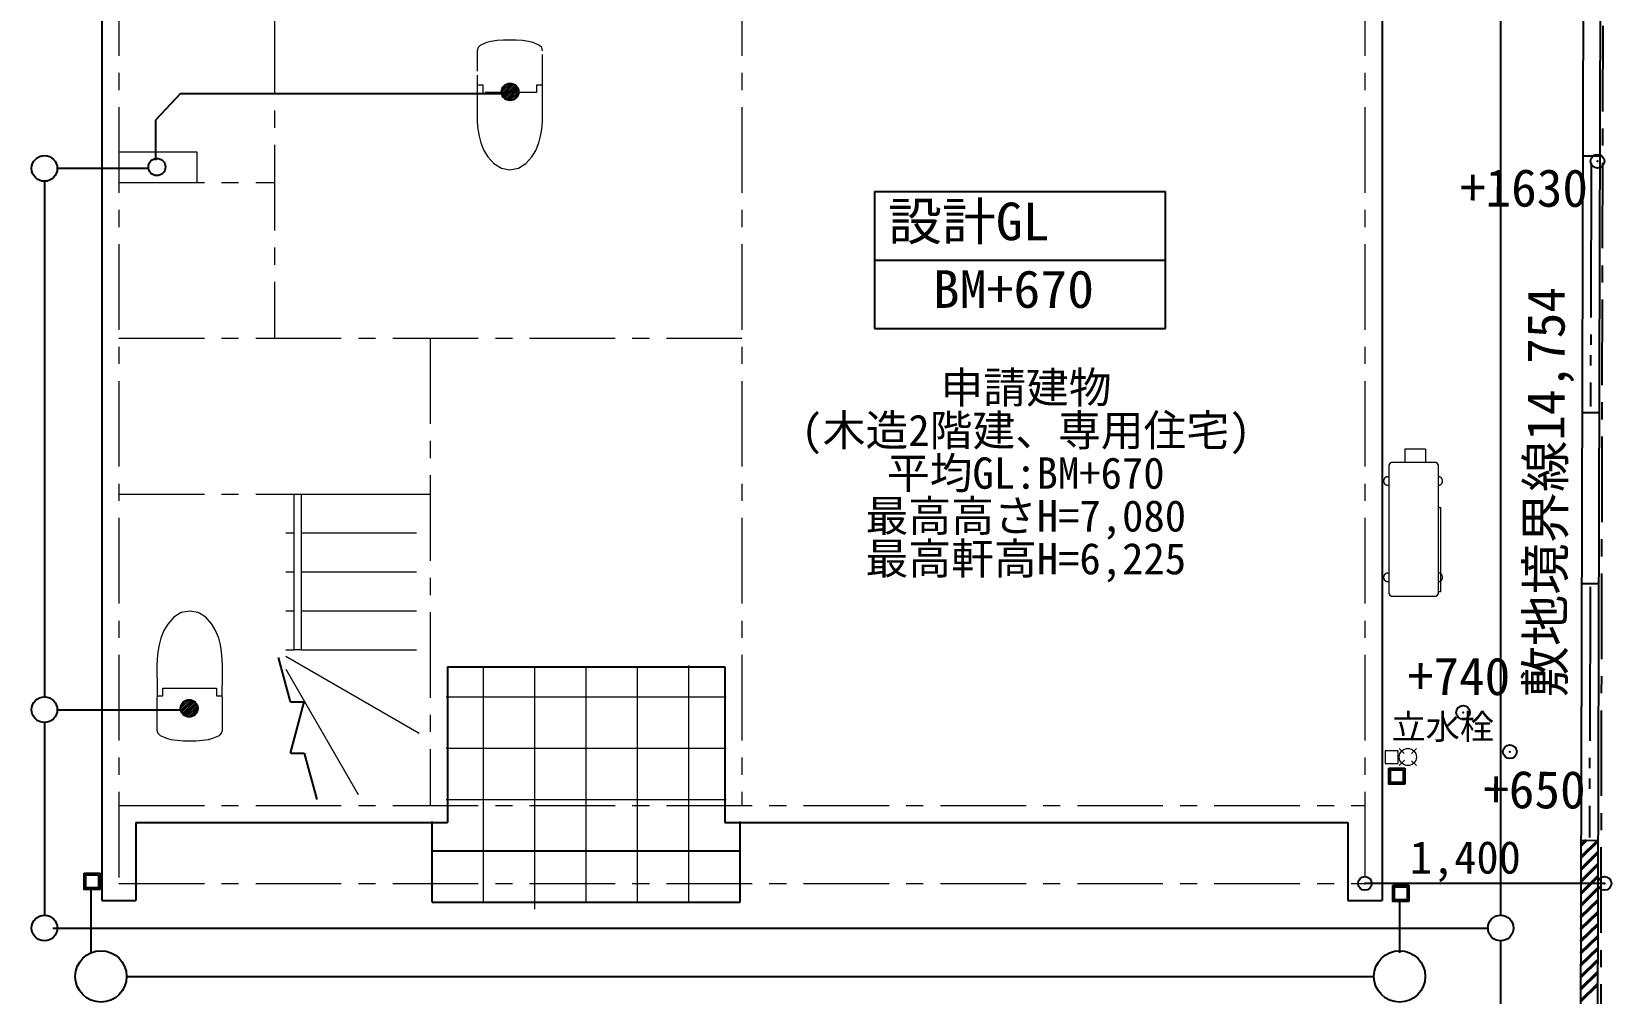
# Model space of a CAD drawing. Units: millimetres at full size, sheet at 1:100. Extents: x -36400 to 32230, y -14845 to 15757.
# Drawn here: x -4070 to 5159, y 174 to 5793 of the extents above; entities that cross this region are included whole.
import ezdxf
from ezdxf.enums import TextEntityAlignment as Align

# ---------------------------------------------------------------- set-up
doc = ezdxf.new("R2010")
doc.units = ezdxf.units.MM
doc.header["$LTSCALE"] = 100
doc.header["$PDMODE"] = 32
doc.header["$PDSIZE"] = 80
for name, pattern in [('CHAIN1', [8, 5, -1, 1, -1]), ('CHAIN2', [12, 9, -1, 1, -1]), ('DASHED1', [1.8, 1.2, -0.6]), ('DOUBLE_CHAIN2', [12.8, 9, -1, 0.6, -0.6, 0.6, -1])]:
    doc.linetypes.add(name, pattern=pattern)
for name, color, linetype, lineweight in [('2-0_補助線', 6, 'CHAIN1', 25), ('2-1_通り芯', 1, 'CHAIN1', 18), ('2-2', 6, 'Continuous', 25), ('2-4', 134, 'Continuous', 25), ('2-6', 4, 'Continuous', 9), ('2-F_寸法・方位', 7, 'Continuous', 25), ('7-7', 7, 'Continuous', 25), ('8-8', 7, 'Continuous', 25), ('8-E', 3, 'Continuous', 40), ('9-0', 2, 'CHAIN2', 9)]:
    doc.layers.add(name, color=color, linetype=linetype, lineweight=lineweight)
doc.layers.add('2-A_文字・面積表', color=7, linetype='Continuous')
doc.layers.add('6-A_文字', color=6, linetype='Continuous')
doc.styles.add('ＭＳ ゴシック', font='')
doc.styles.get('ＭＳ ゴシック').set_extended_font_data('MS Gothic')

msp = doc.modelspace()

# ---------------------------------------------------------------- linework, layer by layer
at = {"layer": '2-0_補助線'}
msp.add_line((5086.6, -5072.6), (5118.8, 9681.5), dxfattribs=at)
at = {"layer": '2-1_通り芯'}
for p, q in [((-3561.1, 8551.5), (-3561.1, 816.5)), ((78.9, 8551.5), (78.9, 1271.5)), ((3718.9, 8551.5), (3718.9, 816.5)), ((-2651.1, 6731.5), (-2651.1, 4001.5)), ((-3561.1, 4911.5), (-2651.1, 4911.5)), ((-3561.1, 4001.5), (78.9, 4001.5)), ((-1741.1, 4001.5), (-1741.1, 1271.5)), ((-3561.1, 3091.5), (-1741.1, 3091.5)), ((-3561.1, 1271.5), (3718.9, 1271.5)), ((-3561.1, 816.5), (3718.9, 816.5))]:
    msp.add_line(p, q, dxfattribs=at)
msp.add_lwpolyline([(-3561.1, 5091.5), (-3106.1, 5091.5), (-3106.1, 4911.5)], dxfattribs=at)
at = {"layer": '2-2'}
for p, q in [((-3661.1, 8651.5), (-3661.1, 716.5)), ((-1641.1, 2081.5), (-21.1, 2081.5)), ((-1641.1, 2081.5), (-1641.1, 1171.5)), ((-21.1, 2081.5), (-21.1, 1171.5)), ((-3461.1, 1171.5), (-1641.1, 1171.5)), ((-3461.1, 1171.5), (-3461.1, 716.5)), ((-21.1, 1171.5), (3618.9, 1171.5)), ((3618.9, 1171.5), (3618.9, 716.5)), ((-3661.1, 716.5), (-3461.1, 716.5)), ((3618.9, 716.5), (3818.9, 716.5))]:
    msp.add_line(p, q, dxfattribs=at)
at = {"layer": '2-2', "color": 4, "lineweight": 9}
for p, q in [((3912.1, 1591.3), (3837.1, 1591.3)), ((3837.1, 1591.3), (3837.1, 1516.3)), ((3912.1, 1516.3), (3912.1, 1591.3)), ((3948.2, 1576), (3919.4, 1604.8)), ((4019.4, 1604.8), (3990.7, 1576.1)), ((3837.1, 1516.3), (3912.1, 1516.3)), ((3950.7, 1536.1), (3919.4, 1504.8)), ((3990.9, 1533.2), (4019.4, 1504.8))]:
    msp.add_line(p, q, dxfattribs=at)
at = {"layer": '2-2'}
msp.add_lwpolyline([(-3661.1, 8651.5), (3818.9, 8651.5), (3818.9, 716.5)], dxfattribs=at)
at = {"layer": '2-2', "color": 4, "lineweight": 9}
msp.add_circle((3969.4, 1554.8), 50, dxfattribs=at)
at = {"layer": '2-4'}
for p, q in [((4511.8, 6820.5), (4511.8, 630.8)), ((-1275.4, 5490.8), (-1325.3, 5440.9)), ((-1262.9, 5489.2), (-1323.8, 5428.3)), ((-1292.7, 5487.7), (-1322.2, 5458.1)), ((-1252.6, 5485.3), (-1319.9, 5418)), ((-1244, 5479.7), (-1314.3, 5409.5)), ((-1236.9, 5472.7), (-1307.3, 5402.3)), ((-1231.2, 5464.3), (-1298.9, 5396.6)), ((-1227.2, 5454.2), (-1288.8, 5392.6)), ((-3200.3, 5432.4), (-3344, 5277.1)), ((-3200.3, 5432.4), (-1322.6, 5432.4)), ((-1225.4, 5441.9), (-1276.4, 5390.8)), ((-1227.8, 5425.3), (-1259.8, 5393.2)), ((-3344, 5042.2), (-3344, 5277.1)), ((-3390.4, 4993.8), (-3920.5, 4993.8)), ((-3995.5, 4918.8), (-3995.5, 1906.2)), ((-3149.9, 1889.5), (-3199.8, 1839.6)), ((-3137.3, 1888), (-3198.2, 1827.1)), ((-3167.2, 1886.4), (-3196.7, 1856.9)), ((-3127.1, 1884.1), (-3194.3, 1816.8)), ((-3118.5, 1878.5), (-3188.8, 1808.2)), ((-3111.4, 1871.5), (-3181.8, 1801.1)), ((-3105.7, 1863.1), (-3173.3, 1795.4)), ((-3101.6, 1853), (-3163.2, 1791.4)), ((-3995.5, 1756.2), (-3995.5, 628.3)), ((-3920.5, 1831.2), (-3197.1, 1831.2)), ((-3099.8, 1840.6), (-3150.9, 1789.6)), ((-3102.3, 1824), (-3134.3, 1792)), ((-3723.7, 776.4), (-3723.7, 411.2)), ((3921.6, 705.8), (3921.6, 411)), ((-3947.4, 555.7), (4443.7, 555.7)), ((4511.8, 481.5), (4511.8, -7970.4)), ((-3509.7, 273.1), (3769.3, 273.1))]:
    msp.add_line(p, q, dxfattribs=at)
at = {"layer": '2-4', "color": 6}
for p, q in [((853, 4858.5), (853, 4458.5)), ((853, 4858.5), (2553, 4858.5)), ((2553, 4458.5), (2553, 4858.5)), ((853, 4458.5), (2553, 4458.5)), ((853, 4458.5), (853, 4058.5)), ((2553, 4058.5), (2553, 4458.5)), ((853, 4058.5), (2553, 4058.5))]:
    msp.add_line(p, q, dxfattribs=at)
at = {"layer": '2-4'}
for centre, radius in [((-1275.3, 5440.8), 50), ((-3995.5, 4993.8), 75), ((-3338.4, 5002.4), 50), ((-3995.5, 1831.2), 75), ((-3149.8, 1839.5), 50), ((-3995.5, 555.8), 75), ((4511.8, 555.8), 75), ((-3665.1, 273.1), 150), ((3921.6, 273.1), 150)]:
    msp.add_circle(centre, radius, dxfattribs=at)
at = {"layer": '2-6'}
for p, q in [((4072.8, 3352.8), (3952.8, 3352.8)), ((3952.8, 3352.8), (3952.8, 3274.8)), ((4072.8, 3352.8), (4072.8, 3274.8)), ((4147.8, 2509.8), (4147.8, 3259.8)), ((3827.8, 3168.2), (3827.8, 3167.5)), ((3852.1, 3142.8), (3858.8, 3142.8)), ((3852.8, 3192.8), (3858.8, 3192.8)), ((4172.8, 3167.5), (4172.8, 3168.2)), ((-2586.1, 3091.5), (-2536.1, 3091.5)), ((-2536.1, 3091.5), (-2496.1, 3091.5)), ((-2536.1, 2181.5), (-2536.1, 3091.5)), ((-2496.1, 3091.5), (-2496.1, 2181.5)), ((-2496.1, 3091.5), (-1821.1, 3091.5)), ((4147.8, 3012.8), (4162.8, 3012.8)), ((4162.8, 2519.8), (4162.8, 3012.8)), ((-2586.1, 2864), (-2536.1, 2864)), ((-2496.1, 2864), (-1821.1, 2864)), ((-2586.1, 2636.5), (-2536.1, 2636.5)), ((-2496.1, 2636.5), (-1821.1, 2636.5)), ((3852.8, 2629.8), (3858.8, 2629.8)), ((3852.1, 2579.8), (3858.8, 2579.8)), ((4162.8, 2519.8), (4147.8, 2519.8)), ((-2586.1, 2409), (-2536.1, 2409)), ((-2496.1, 2409), (-1821.1, 2409)), ((-2586.1, 2181.5), (-2536.1, 2181.5)), ((-2586.1, 2144), (-1806.1, 1693.7)), ((-2496.1, 2181.5), (-2536.1, 2181.5)), ((-2496.1, 2181.5), (-1821.1, 2181.5)), ((-2586.1, 2069), (-2163.3, 1336.5)), ((-1431.1, 706.5), (-1431.1, 2076)), ((-1131.1, 666.5), (-1131.1, 2076)), ((-831.1, 706.5), (-831.1, 2076)), ((-531.1, 706.5), (-531.1, 2076)), ((-231.1, 706.5), (-231.1, 2089)), ((-1648.6, 1906.5), (-13.6, 1906.5)), ((-1648.6, 1606.5), (-13.6, 1606.5)), ((-1648.6, 1306.5), (-13.6, 1306.5))]:
    msp.add_line(p, q, dxfattribs=at)
at = {"layer": '2-6', "color": 7, "lineweight": 25}
for p, q in [((-2557.5, 1876.5), (-2627.4, 2137.2)), ((-2557.5, 1576.5), (-2477.2, 1876.5)), ((-2557.5, 1876.5), (-2477.2, 1876.5)), ((-2557.5, 1576.5), (-2477.2, 1576.5)), ((-2477.2, 1576.5), (-2404.9, 1306.8)), ((3857.8, 1490.8), (3952.8, 1490.8)), ((3952.8, 1490.8), (3952.8, 1395.8)), ((-1731.1, 706.5), (-1731.1, 1179)), ((68.9, 706.5), (68.9, 1179)), ((-1731.1, 1006.5), (68.9, 1006.5)), ((-3764.3, 876.3), (-3669.3, 876.3)), ((-3669.3, 876.3), (-3669.3, 781.3)), ((3881.2, 805.6), (3976.2, 805.6)), ((3976.2, 805.6), (3976.2, 710.6)), ((-1731.1, 706.5), (68.9, 706.5))]:
    msp.add_line(p, q, dxfattribs=at)
at = {"layer": '2-6', "linetype": 'DASHED1'}
for points in [[(-1276.6, 4985), (-1226.9, 4994.6), (-1183, 5021.9), (-1147.8, 5061.3), (-1125.4, 5099.3), (-1107.3, 5142.8), (-1097.1, 5181.8), (-1090.3, 5224), (-1086.6, 5266.7), (-1085.2, 5304), (-1085.1, 5350.4), (-1086.1, 5402.8), (-1086.6, 5436.8), (-1085.1, 5539.6), (-1085.1, 5681.4), (-1090.6, 5699.7), (-1103.3, 5712), (-1140.7, 5728.7), (-1166.7, 5735.8), (-1202.3, 5740.5), (-1240.3, 5743.3), (-1276.6, 5744), (-1312.8, 5743.3), (-1350.8, 5740.5), (-1386.4, 5735.8), (-1412.4, 5728.7), (-1449.9, 5712), (-1462.5, 5699.7), (-1468.1, 5681.4), (-1468.1, 5539.6), (-1466.5, 5436.8), (-1467, 5402.8), (-1468.1, 5350.4), (-1467.9, 5304), (-1466.6, 5266.7), (-1462.9, 5224), (-1456.1, 5181.8), (-1445.9, 5142.8), (-1427.8, 5099.3), (-1405.3, 5061.3)], [(-1086, 5479.9), (-1120.2, 5479.9), (-1120.2, 5436.7), (-1432.9, 5436.7), (-1432.9, 5479.9), (-1467.1, 5479.9)], [(-1405.3, 5061.3), (-1370.2, 5021.9), (-1326.2, 4994.6), (-1276.6, 4985)]]:
    msp.add_lwpolyline(points, dxfattribs=at)
at = {"layer": '2-6'}
for points in [[(4132.8, 3274.8), (3873.8, 3274.8), (3863.8, 3269.8), (3858.8, 3259.8), (3858.8, 2509.8)], [(4147.8, 3259.8), (4142.8, 3269.8), (4132.8, 3274.8)], [(3830.3, 3178.6), (3830, 3178), (3829.7, 3177.3), (3829.4, 3176.6), (3829.2, 3175.9), (3829, 3175.3), (3828.7, 3174.6), (3828.6, 3173.9), (3828.4, 3173.2), (3828.3, 3172.5), (3828.1, 3171.8), (3828, 3171), (3827.9, 3170.3), (3827.9, 3169.6), (3827.8, 3168.9), (3827.8, 3168.2)], [(3827.8, 3167.5), (3827.8, 3166.7), (3827.9, 3166), (3827.9, 3165.3), (3828, 3164.6), (3828.1, 3163.9), (3828.3, 3163.2), (3828.4, 3162.4), (3828.6, 3161.7), (3828.7, 3161.1), (3829, 3160.4), (3829.2, 3159.7), (3829.4, 3159), (3829.7, 3158.3), (3830, 3157.7), (3830.3, 3157), (3830.6, 3156.4), (3830.9, 3155.7), (3831.3, 3155.1), (3831.7, 3154.5), (3832.1, 3153.9), (3832.5, 3153.3), (3832.9, 3152.7), (3833.3, 3152.1), (3833.8, 3151.6), (3834.3, 3151), (3834.8, 3150.5), (3835.3, 3150), (3835.8, 3149.5), (3836.3, 3149), (3836.9, 3148.6), (3837.4, 3148.1), (3838, 3147.7), (3838.6, 3147.3), (3839.2, 3146.9), (3839.8, 3146.5), (3840.4, 3146.1), (3841.1, 3145.8), (3841.7, 3145.4), (3842.3, 3145.1)], [(3852.8, 3192.8), (3852.1, 3192.8), (3851.4, 3192.8), (3850.7, 3192.7), (3849.9, 3192.6), (3849.2, 3192.6), (3848.5, 3192.4), (3847.8, 3192.3), (3847.1, 3192.2), (3846.4, 3192), (3845.7, 3191.8), (3845, 3191.6), (3844.3, 3191.3), (3843.7, 3191.1), (3843, 3190.8), (3842.3, 3190.5), (3841.7, 3190.2), (3841.1, 3189.9), (3840.4, 3189.5), (3839.8, 3189.2), (3839.2, 3188.8), (3838.6, 3188.4), (3838, 3188), (3837.4, 3187.5), (3836.9, 3187.1), (3836.3, 3186.6), (3835.8, 3186.1), (3835.3, 3185.6), (3834.8, 3185.1), (3834.3, 3184.6), (3833.8, 3184), (3833.3, 3183.5), (3832.9, 3182.9), (3832.5, 3182.3), (3832.1, 3181.7), (3831.7, 3181.1), (3831.3, 3180.5), (3830.9, 3179.9), (3830.6, 3179.3), (3830.3, 3178.6)], [(3842.3, 3145.1), (3843, 3144.8), (3843.7, 3144.5), (3844.3, 3144.3), (3845, 3144.1), (3845.7, 3143.8), (3846.4, 3143.6), (3847.1, 3143.5), (3847.8, 3143.3), (3848.5, 3143.2), (3849.2, 3143.1), (3849.9, 3143), (3850.7, 3142.9), (3851.4, 3142.9), (3852.1, 3142.8), (3852.8, 3142.8)], [(4158.3, 3190.5), (4157.6, 3190.8), (4157, 3191.1), (4156.3, 3191.3), (4155.6, 3191.6), (4154.9, 3191.8), (4154.2, 3192), (4153.5, 3192.2), (4152.8, 3192.3), (4152.1, 3192.4), (4151.4, 3192.6), (4150.7, 3192.6), (4150, 3192.7), (4149.3, 3192.8), (4148.5, 3192.8), (4147.8, 3192.8)], [(4147.8, 3142.8), (4148.5, 3142.8), (4149.3, 3142.9), (4150, 3142.9), (4150.7, 3143), (4151.4, 3143.1), (4152.1, 3143.2), (4152.8, 3143.3), (4153.5, 3143.5), (4154.2, 3143.6), (4154.9, 3143.8), (4155.6, 3144.1), (4156.3, 3144.3), (4157, 3144.5), (4157.6, 3144.8), (4158.3, 3145.1), (4158.9, 3145.4), (4159.6, 3145.8), (4160.2, 3146.1), (4160.8, 3146.5), (4161.4, 3146.9), (4162, 3147.3), (4162.6, 3147.7), (4163.2, 3148.1), (4163.8, 3148.6), (4164.3, 3149), (4164.8, 3149.5), (4165.4, 3150), (4165.9, 3150.5), (4166.4, 3151), (4166.8, 3151.6), (4167.3, 3152.1), (4167.7, 3152.7), (4168.2, 3153.3), (4168.6, 3153.9), (4169, 3154.5), (4169.3, 3155.1), (4169.7, 3155.7), (4170, 3156.4), (4170.4, 3157)], [(4172.8, 3168.2), (4172.8, 3168.9), (4172.8, 3169.6), (4172.7, 3170.3), (4172.6, 3171), (4172.5, 3171.8), (4172.4, 3172.5), (4172.2, 3173.2), (4172.1, 3173.9), (4171.9, 3174.6), (4171.7, 3175.3), (4171.5, 3175.9), (4171.2, 3176.6), (4170.9, 3177.3), (4170.7, 3178), (4170.4, 3178.6), (4170, 3179.3), (4169.7, 3179.9), (4169.3, 3180.5), (4169, 3181.1), (4168.6, 3181.7), (4168.2, 3182.3), (4167.7, 3182.9), (4167.3, 3183.5), (4166.8, 3184), (4166.4, 3184.6), (4165.9, 3185.1), (4165.4, 3185.6), (4164.8, 3186.1), (4164.3, 3186.6), (4163.8, 3187.1), (4163.2, 3187.5), (4162.6, 3188), (4162, 3188.4), (4161.4, 3188.8), (4160.8, 3189.2), (4160.2, 3189.5), (4159.6, 3189.9), (4158.9, 3190.2), (4158.3, 3190.5)], [(4170.4, 3157), (4170.7, 3157.7), (4170.9, 3158.3), (4171.2, 3159), (4171.5, 3159.7), (4171.7, 3160.4), (4171.9, 3161.1), (4172.1, 3161.7), (4172.2, 3162.4), (4172.4, 3163.2), (4172.5, 3163.9), (4172.6, 3164.6), (4172.7, 3165.3), (4172.8, 3166), (4172.8, 3166.7), (4172.8, 3167.5)], [(3830.3, 2615.6), (3830, 2615), (3829.7, 2614.3), (3829.4, 2613.6), (3829.2, 2612.9), (3829, 2612.3), (3828.7, 2611.6), (3828.6, 2610.9), (3828.4, 2610.2), (3828.3, 2609.5), (3828.1, 2608.8), (3828, 2608), (3827.9, 2607.3), (3827.9, 2606.6), (3827.8, 2605.9), (3827.8, 2605.2), (3827.8, 2604.5)], [(3827.8, 2604.5), (3827.8, 2603.7), (3827.9, 2603), (3827.9, 2602.3), (3828, 2601.6), (3828.1, 2600.9), (3828.3, 2600.2), (3828.4, 2599.4), (3828.6, 2598.7), (3828.7, 2598.1), (3829, 2597.4), (3829.2, 2596.7), (3829.4, 2596), (3829.7, 2595.3), (3830, 2594.7), (3830.3, 2594), (3830.6, 2593.4), (3830.9, 2592.7), (3831.3, 2592.1), (3831.7, 2591.5), (3832.1, 2590.9), (3832.5, 2590.3), (3832.9, 2589.7), (3833.3, 2589.1), (3833.8, 2588.6), (3834.3, 2588), (3834.8, 2587.5), (3835.3, 2587), (3835.8, 2586.5), (3836.3, 2586), (3836.9, 2585.6), (3837.4, 2585.1), (3838, 2584.7), (3838.6, 2584.3), (3839.2, 2583.9), (3839.8, 2583.5), (3840.4, 2583.1), (3841.1, 2582.8), (3841.7, 2582.4), (3842.3, 2582.1)], [(3852.8, 2629.8), (3852.1, 2629.8), (3851.4, 2629.8), (3850.7, 2629.7), (3849.9, 2629.6), (3849.2, 2629.6), (3848.5, 2629.4), (3847.8, 2629.3), (3847.1, 2629.2), (3846.4, 2629), (3845.7, 2628.8), (3845, 2628.6), (3844.3, 2628.3), (3843.7, 2628.1), (3843, 2627.8), (3842.3, 2627.5), (3841.7, 2627.2), (3841.1, 2626.9), (3840.4, 2626.5), (3839.8, 2626.2), (3839.2, 2625.8), (3838.6, 2625.4), (3838, 2625), (3837.4, 2624.5), (3836.9, 2624.1), (3836.3, 2623.6), (3835.8, 2623.1), (3835.3, 2622.6), (3834.8, 2622.1), (3834.3, 2621.6), (3833.8, 2621), (3833.3, 2620.5), (3832.9, 2619.9), (3832.5, 2619.3), (3832.1, 2618.7), (3831.7, 2618.1), (3831.3, 2617.5), (3830.9, 2616.9), (3830.6, 2616.3), (3830.3, 2615.6)], [(4158.3, 2627.5), (4157.6, 2627.8), (4157, 2628.1), (4156.3, 2628.3), (4155.6, 2628.6), (4154.9, 2628.8), (4154.2, 2629), (4153.5, 2629.2), (4152.8, 2629.3), (4152.1, 2629.4), (4151.4, 2629.6), (4150.7, 2629.6), (4150, 2629.7), (4149.3, 2629.8), (4148.5, 2629.8), (4147.8, 2629.8)], [(4147.8, 2579.8), (4148.5, 2579.8), (4149.3, 2579.9), (4150, 2579.9), (4150.7, 2580), (4151.4, 2580.1), (4152.1, 2580.2), (4152.8, 2580.3), (4153.5, 2580.5), (4154.2, 2580.6), (4154.9, 2580.8), (4155.6, 2581.1), (4156.3, 2581.3), (4157, 2581.5), (4157.6, 2581.8), (4158.3, 2582.1), (4158.9, 2582.4), (4159.6, 2582.8), (4160.2, 2583.1), (4160.8, 2583.5), (4161.4, 2583.9), (4162, 2584.3), (4162.6, 2584.7), (4163.2, 2585.1), (4163.8, 2585.6), (4164.3, 2586), (4164.8, 2586.5), (4165.4, 2587), (4165.9, 2587.5), (4166.4, 2588), (4166.8, 2588.6), (4167.3, 2589.1), (4167.7, 2589.7), (4168.2, 2590.3), (4168.6, 2590.9), (4169, 2591.5), (4169.3, 2592.1), (4169.7, 2592.7), (4170, 2593.4), (4170.4, 2594)], [(4172.8, 2605.2), (4172.8, 2605.9), (4172.8, 2606.6), (4172.7, 2607.3), (4172.6, 2608), (4172.5, 2608.8), (4172.4, 2609.5), (4172.2, 2610.2), (4172.1, 2610.9), (4171.9, 2611.6), (4171.7, 2612.3), (4171.5, 2612.9), (4171.2, 2613.6), (4170.9, 2614.3), (4170.7, 2615), (4170.4, 2615.6), (4170, 2616.3), (4169.7, 2616.9), (4169.3, 2617.5), (4169, 2618.1), (4168.6, 2618.7), (4168.2, 2619.3), (4167.7, 2619.9), (4167.3, 2620.5), (4166.8, 2621), (4166.4, 2621.6), (4165.9, 2622.1), (4165.4, 2622.6), (4164.8, 2623.1), (4164.3, 2623.6), (4163.8, 2624.1), (4163.2, 2624.5), (4162.6, 2625), (4162, 2625.4), (4161.4, 2625.8), (4160.8, 2626.2), (4160.2, 2626.5), (4159.6, 2626.9), (4158.9, 2627.2), (4158.3, 2627.5)], [(4170.4, 2594), (4170.7, 2594.7), (4170.9, 2595.3), (4171.2, 2596), (4171.5, 2596.7), (4171.7, 2597.4), (4171.9, 2598.1), (4172.1, 2598.7), (4172.2, 2599.4), (4172.4, 2600.2), (4172.5, 2600.9), (4172.6, 2601.6), (4172.7, 2602.3), (4172.8, 2603), (4172.8, 2603.7), (4172.8, 2604.5), (4172.8, 2605.2)], [(3842.3, 2582.1), (3843, 2581.8), (3843.7, 2581.5), (3844.3, 2581.3), (3845, 2581.1), (3845.7, 2580.8), (3846.4, 2580.6), (3847.1, 2580.5), (3847.8, 2580.3), (3848.5, 2580.2), (3849.2, 2580.1), (3849.9, 2580), (3850.7, 2579.9), (3851.4, 2579.9), (3852.1, 2579.8), (3852.8, 2579.8)], [(3858.8, 2509.8), (3863.8, 2499.8), (3873.8, 2494.8), (4132.8, 2494.8), (4142.8, 2499.8), (4147.8, 2509.8)], [(-3146.7, 2408), (-3196.3, 2398.5), (-3240.3, 2371.2), (-3275.4, 2331.8), (-3297.9, 2293.8), (-3316, 2250.3), (-3326.2, 2211.2), (-3333, 2169.1), (-3336.7, 2126.4), (-3338, 2089.1), (-3338.2, 2042.7), (-3337.1, 1990.3), (-3336.6, 1956.3), (-3338.2, 1853.5), (-3338.2, 1711.7), (-3332.6, 1693.4), (-3320, 1681.1), (-3282.5, 1664.4), (-3256.5, 1657.3), (-3220.9, 1652.5), (-3182.9, 1649.8), (-3146.7, 1649), (-3110.4, 1649.8), (-3072.4, 1652.5), (-3036.8, 1657.3), (-3010.9, 1664.4), (-2973.4, 1681.1), (-2960.7, 1693.4), (-2955.2, 1711.7), (-2955.2, 1853.5), (-2956.7, 1956.3), (-2956.2, 1990.3), (-2955.2, 2042.7), (-2955.3, 2089.1), (-2956.7, 2126.4), (-2960.4, 2169.1), (-2967.2, 2211.2), (-2977.4, 2250.3), (-2995.5, 2293.8), (-3017.9, 2331.8)], [(-3017.9, 2331.8), (-3053.1, 2371.2), (-3097, 2398.5), (-3146.7, 2408)], [(-3337.2, 1913.2), (-3303, 1913.2), (-3303, 1956.3), (-2990.4, 1956.3), (-2990.4, 1913.2), (-2956.1, 1913.2)]]:
    msp.add_lwpolyline(points, dxfattribs=at)
at = {"layer": '2-6', "color": 7, "lineweight": 25}
for points in [[(3952.8, 1395.8), (3857.8, 1395.8), (3857.8, 1490.8)], [(-3669.3, 781.3), (-3764.3, 781.3), (-3764.3, 876.3)], [(3976.2, 710.6), (3881.2, 710.6), (3881.2, 805.6)]]:
    msp.add_lwpolyline(points, dxfattribs=at)
for points in [[(3942.8, 1480.8), (3942.8, 1405.8), (3867.8, 1405.8), (3867.8, 1480.8)], [(-3679.3, 866.3), (-3679.3, 791.3), (-3754.3, 791.3), (-3754.3, 866.3)], [(3966.2, 795.6), (3966.2, 720.6), (3891.2, 720.6), (3891.2, 795.6)]]:
    msp.add_lwpolyline(points, close=True, dxfattribs=at)
at = {"layer": '2-F_寸法・方位', "color": 6}
msp.add_line((5118.8, 816.5), (3718.9, 816.5), dxfattribs=at)
for p in [(3718.9, 816.5), (5118.8, 816.5)]:
    msp.add_point(p, dxfattribs=at)
at = {"layer": '7-7', "color": 5}
for p in [(5077.5, 5036.1), (4292.6, 1815.4), (4565.5, 1585.9)]:
    msp.add_point(p, dxfattribs=at)
at = {"layer": '8-8'}
for p, q in [((5102.2, 9661.4), (5064.9, -4976.5)), ((5002, 9563.3), (4964.9, -4975.1)), ((4990.5, 5068.3), (5090.5, 5068.1)), ((4986.7, 3568.3), (5086.7, 3568.1)), ((4984.1, 2568.3), (5084.1, 2568.1)), ((4980.3, 1068.4), (5080.3, 1068.1))]:
    msp.add_line(p, q, dxfattribs=at)
at = {"layer": '8-8', "linetype": 'DOUBLE_CHAIN2'}
for p, q in [((5040.4, 5022.9), (5036.8, 3603.2)), ((5034.1, 2550), (5030.4, 1083.8))]:
    msp.add_line(p, q, dxfattribs=at)
at = {"layer": '8-E'}
for p, q in [((4980.1, 968.5), (5080.3, 1066.2)), ((4980.2, 1038.5), (5010.8, 1068.3)), ((4979.7, 828.4), (5080, 926.2)), ((4979.9, 898.4), (5080.1, 996.2)), ((4979.5, 758.4), (5079.8, 856.2)), ((4979.4, 688.4), (5079.6, 786.2)), ((4979, 548.4), (5079.2, 646.1)), ((4979.2, 618.4), (5079.4, 716.2)), ((4978.8, 478.4), (5079.1, 576.1)), ((4978.6, 408.4), (5078.9, 506.1)), ((4978.5, 338.3), (5078.7, 436.1)), ((4978.1, 198.3), (5078.4, 296.1)), ((4978.3, 268.3), (5078.5, 366.1)), ((4977.9, 128.3), (5078.2, 226.1))]:
    msp.add_line(p, q, dxfattribs=at)

# ---------------------------------------------------------------- texts
at = {"layer": '2-2', "color": 4, "style": 'ＭＳ ゴシック'}
msp.add_text('立水栓', height=146.6, dxfattribs=at).set_placement((3873.5, 1614.8), align=Align.BOTTOM_LEFT)
at = {"layer": '2-4', "color": 6, "style": 'ＭＳ ゴシック', "width": 1.05}
for s, p in [('設計GL', (933, 4508.5)), ('BM+670', (1194.1, 4113.2))]:
    msp.add_text(s, height=219.9, dxfattribs=at).set_placement(p, align=Align.BOTTOM_LEFT)
at = {"layer": '2-A_文字・面積表', "style": 'ＭＳ ゴシック'}
for s, p in [('申請建物', (1238.9, 3567.4)), ('(木造2階建、専用住宅)', (426.4, 3317.4)), ('平均GL:BM+670', (926.4, 3067.4)), ('最高高さH=7,080', (801.4, 2817.4)), ('最高軒高H=6,225', (801.4, 2567.4))]:
    msp.add_text(s, height=183.3, dxfattribs=at).set_placement(p, align=Align.BOTTOM_LEFT)
at = {"layer": '6-A_文字', "style": 'ＭＳ ゴシック'}
msp.add_text('1,400', height=190.6, dxfattribs=at).set_placement((3981.4, 816.5), align=Align.BOTTOM_LEFT)
at = {"layer": '7-7', "style": 'ＭＳ ゴシック'}
for s, p in [('+1630', (4273.4, 4706.1)), ('+740', (3968.8, 1852.8)), ('+650', (4409.4, 1190.2))]:
    msp.add_text(s, height=219.9, rotation=359.789, dxfattribs=at).set_placement(p, align=Align.BOTTOM_LEFT)
at = {"layer": '9-0', "color": 7, "style": 'ＭＳ ゴシック'}
msp.add_text('敷地境界線14,754', height=219.9, rotation=89.875, dxfattribs=at).set_placement((4947.1, 1903.1), align=Align.BOTTOM_LEFT)

doc.saveas('drawing.dxf')
